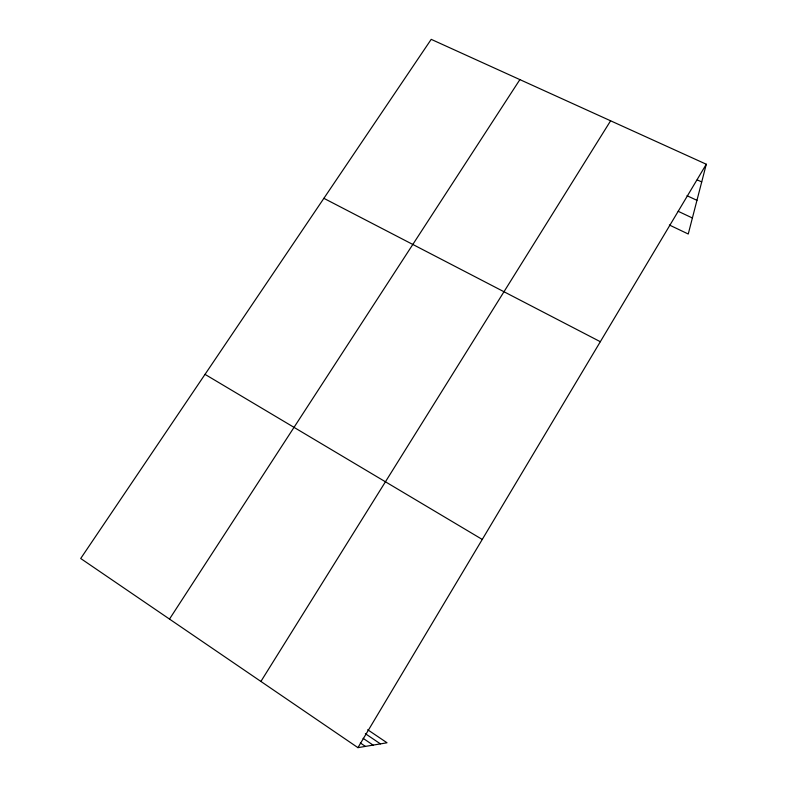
<?xml version="1.0" encoding="UTF-8"?>
<svg xmlns="http://www.w3.org/2000/svg" width="787" height="787" viewBox="0 0 787 787"><rect width="100%" height="100%" fill="white"/><g stroke="black" fill="none" stroke-linecap="round" stroke-linejoin="round"><path stroke-width="1.18" d="M367.677 729.726L387.027 742.78L357.937 747.65L80.707 558.495L431.207 39.35L706.293 164.237L688.251 234.005L669.383 225.023M357.937 747.65L706.293 164.237M260.9 681.444L610.604 120.805M169.5 619.074L519.882 79.615M697.243 179.898L701.709 181.945M687.031 195.717L696.957 200.331M678.217 211.319L692.393 217.989M323.87 198.324L600.324 341.706M205.023 374.366L482.254 539.439M365.345 733.681L380.436 743.882M363.122 738.344L373.107 745.112M360.348 742.958L365.414 746.401"/></g></svg>
